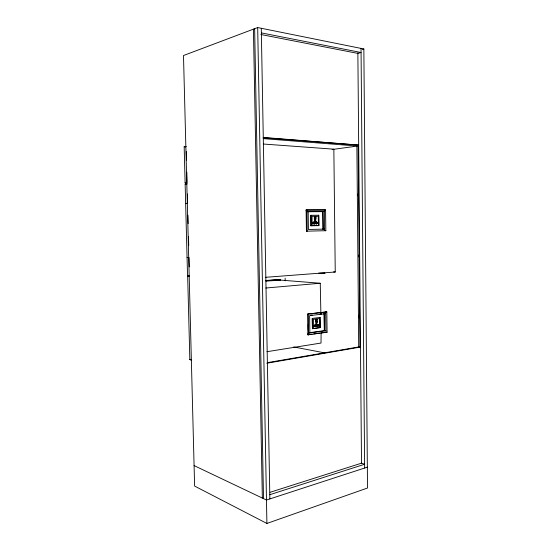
<?xml version="1.0" encoding="UTF-8"?>
<svg xmlns="http://www.w3.org/2000/svg" width="551" height="551" viewBox="0 0 551 551"><rect width="100%" height="100%" fill="white"/><g stroke="black" fill="none" stroke-linecap="round" stroke-linejoin="round"><path stroke-width="0.83" d="M316.06 325.462L316.109 325.91M317.259 324.642C316.164 322.762 316.405 328.913 317.569 324.387M190.205 359.672L189.833 359.3L187.664 275.975L188.022 275.507M314.793 222.68L314.883 223.513M315.303 222.673L315.255 223.341L315.744 223.499L315.813 222.666L315.138 222.384M315.007 326.158L316.129 326.35A1.26 0.93 -82.1 0 1 316.026 324.959L315.138 324.691A1.708 1.26 -82.1 0 0 315 325.2L315.606 325.29A1.708 1.26 -82.1 0 1 315.737 324.78M314.428 325.276L315.606 325.29M312.899 222.556L313.278 222.335M313.574 223.554L313.677 223.417A1.729 1.281 89.4 0 0 313.898 223.954L314.504 223.94A1.729 1.281 89.4 0 1 314.284 223.41L312.334 223.472L312.321 222.57L314.228 222.508A1.729 1.281 89.4 0 1 314.366 222.005L313.76 222.019A1.729 1.281 89.4 0 0 313.622 222.514L313.719 222.514A1.729 1.281 89.4 0 1 313.85 222.012M315.992 324.181L316.391 323.94M316.219 324.022L316.308 324.938M316.784 323.106L316.288 323.43M317.479 326.295L317.121 326.04A1.26 0.93 -82.1 0 0 317.19 324.629L317.472 324.374A1.708 1.254 -82.1 0 1 317.617 324.842L319.497 324.787L319.511 325.662L317.734 325.806M317.617 324.842L318.079 324.463A1.708 1.26 -82.1 0 1 318.223 324.932M315.055 326.082A1.708 1.26 -82.1 0 0 315.275 326.578L315.62 326.275M315.275 326.578L316.129 326.35M314.979 326.295L314.297 326.213L315.654 326.171A1.708 1.26 -82.1 0 0 315.875 326.667M314.855 221.44L314.683 222.074M313.898 223.954L314.249 223.665A1.274 0.944 89.4 0 1 314.146 223.451M314.504 223.94L314.766 223.651A1.274 0.95 89.4 0 1 314.662 222.225L314.366 222.005M312.927 222.556L312.94 223.458L313.767 223.417A1.729 1.281 89.4 0 0 313.994 223.954M312.947 222.494L313.609 222.411M317.665 324.78L318.134 324.615M317.045 223.458L316.35 223.506M314.38 325.338L313.719 325.407L313.726 326.288L315.041 326.24M314.387 325.2L315.096 325.214M316.06 325.235L316.818 325.186M316.246 326.054L315.964 325.448L316.563 324.766M316.253 321.619A0.882 0.647 -82.4 0 1 316.005 320.041L315.902 319.401L316.501 319.484L316.508 320.11A0.882 0.647 -82.4 0 0 316.756 321.688C315.33 324.208 318.815 323.01 316.391 322.115L316.832 322.487M316.921 222.335L316.364 222.473A1.729 1.281 89.4 0 0 316.219 221.977L315.833 222.205L316.729 221.97A1.729 1.281 89.4 0 1 316.88 222.466C317.893 221.502 317.817 224.45 316.853 223.369A1.729 1.281 89.4 0 1 316.639 223.906L315.771 223.637L316.921 223.561M317.19 324.629L317.934 324.656M315.138 216.701L315.144 217.342A0.888 0.661 89 0 0 315.399 218.981C314.263 221.109 316.804 221.096 315.627 218.974A0.888 0.661 89 0 0 315.826 217.335L315.819 216.695L314.531 216.722L315.819 216.695M315.406 219.532C314.222 219.009 314.104 221.261 315.248 220.793L315.475 219.952M314.89 219.546L314.518 220.276L315.014 220.868M257.689 27.55L183.49 55.527L194.613 486.072L266.904 523.45L367.51 488.014L363.853 48.97L257.689 27.55L266.904 523.45M313.54 223.637L313.161 223.658M315.027 221.378L314.786 222.273M367.338 467.158L266.47 500.026L194.083 465.602M269.79 494.702L364.61 464.259L361.518 463.177L270.093 492.291M362.248 49.425L363.853 48.97M314.635 326.392L314.848 326.371M316.501 222.301L316.859 222.301M318.127 325.923L317.638 325.793M186.823 182.739L185.108 182.698L184.172 146.745L186.162 146.38M267.29 362.668L358.708 346.944L359.948 347.158L358.136 145.058L263.516 137.447M266.787 363.233L359.948 347.158M266.946 351.703L321.019 343.046L321.109 332.322M312.066 334.202L307.885 334.822L307.589 314.07L326.833 311.894L327.08 332.225L307.885 334.822A5.999 3.458 -40.8 0 1 308.319 332.887M313.746 333.954L319.608 333.086M321.281 332.845L327.08 332.225M309.09 333.011L325.882 330.8L325.669 313.643L324.119 313.443L324.332 330.559A5.93 2.183 33.5 0 0 324.629 330.827M309.166 332.763L324.415 330.572L324.202 313.457M320.041 317.459L312.272 318.437L312.41 328.733L320.172 327.666L319.952 317.452L320.172 327.666M263.116 137.736L358.184 145.051M318.278 324.718L318.988 324.711M313.719 325.407L314.89 325.421M313.726 326.288L314.504 326.33M332.101 149.514L357.427 146.056L263.316 138.618M315.902 319.401L316.667 319.325M316.501 319.484L317.176 319.401L317.183 320.021A0.882 0.647 -82.4 0 1 316.983 321.66L316.99 322.204M325.669 313.643L309.614 315.654L309.862 333.141M310.619 315.131L312.321 314.924M321.653 313.767L319.959 313.98L321.584 313.76M307.713 314.704A6.027 2.252 34.1 0 1 307.589 314.07L326.833 311.894M185.108 182.698L187.099 182.477M189.496 275.466L187.519 275.3L185.143 183.993L187.126 183.779M265.775 288.028L320.255 283.248L320.861 312.699M265.899 280.5L279.564 279.412L280.301 280.101M265.899 280.741L279.571 279.646L280.225 280.094M265.947 281.113L279.832 280.197M265.313 277.325L335.242 272.001L333.844 149.176L263.481 144.038M185.646 203.422L187.636 203.291M306.893 209.965L306.115 209.993L306.418 231.179L307.189 231.172L306.893 209.965L325.586 209.952L325.841 230.697L306.418 231.179A6.082 2.879 -37.8 0 1 306.611 230.091M306.631 213.382L306.611 211.687A6.075 2.941 36.2 0 1 306.115 209.993L325.586 209.952M307.389 211.66L324.408 211.584L324.622 229.092L308.415 229.478L308.161 211.632M323.21 229.25A5.958 2.858 35.2 0 1 323.065 229.106L322.845 211.646L324.408 211.584M310.86 215.289L311.005 225.793L310.86 215.289L318.719 215.227L318.857 225.641L311.005 225.793M318.719 215.227L318.857 225.641M315.399 218.981L314.793 218.995A0.888 0.661 89 0 1 314.538 217.363L315.144 217.342M315.317 217.349L315.826 217.335M316.122 221.977L316.729 221.97M314.056 222.232L314.662 222.225M317.08 222.494L318.168 222.473L318.182 223.369L316.997 223.389M315.992 223.92A1.729 1.281 89.4 0 0 316.198 223.375L316.446 223.506M317.094 223.389L318.182 223.369M314.766 223.651L314.16 223.665A1.274 0.944 89.4 0 1 314.049 223.451M312.334 223.472L313.519 223.451M312.321 222.57L313.505 222.549M316.99 222.494L318.168 222.473M323.065 229.106L324.622 229.092M325.841 230.697L325.056 230.697A5.958 2.858 35.2 0 1 324.876 230.58M307.472 211.687L322.927 211.639L323.148 229.106M185.143 183.993L186.858 184.041M313.416 222.328L313.664 222.459M187.051 257.427L189.034 257.517L189.275 266.918M333.548 271.905L335.242 272.001M184.172 146.745L185.887 146.855M278.324 279.626L279.949 279.75M280.108 279.894L277.794 279.901M277.112 279.825L320.145 283.242M187.925 275.528L189.434 275.658M187.836 275.576L189.351 275.707M187.767 275.652L189.275 275.782M187.712 275.748L189.22 275.879M187.677 275.858L189.186 275.989M187.664 275.975L189.172 276.106M312.272 318.437L312.41 328.733M317.176 319.401L316.57 319.311L316.673 319.952M316.508 320.11L315.909 320.028A0.882 0.647 -82.4 0 0 316.157 321.605L315.971 323.21M316.983 321.66L316.384 321.57L316.481 322.128M316.157 321.605L316.756 321.688M316.164 322.142L316.77 322.232M317.472 324.374L318.079 324.463M318.891 324.697L319.497 324.787M316.026 324.959L315.427 324.87A1.26 0.93 -82.1 0 0 315.317 325.359M316.06 324.835L316.818 325.014M318.905 325.572L319.511 325.662M317.121 326.04L317.989 326.371A1.708 1.26 -82.1 0 0 318.196 325.82M317.989 326.371L317.383 326.282A1.708 1.254 -82.1 0 0 317.59 325.731M324.332 330.559L325.882 330.8M316.295 323.926L316.77 324.325M293.738 346.944L324.863 352.915M260.843 34.506L357.861 53.399L361.07 52.503L261.367 32.895M189.833 359.3L191.335 359.686M189.847 359.41L191.349 359.796M189.888 359.507L191.452 359.975M190.019 359.645L191.707 360.065M315.055 223.568L314.58 223.127L315.041 222.384M314.931 221.378L315.344 221.592M315.138 324.691L315.516 324.883M315.461 222.377L315.544 221.371L315.654 222.549M313.76 222.019L314.146 222.232M316.474 323.96L316.673 324.312M316.639 223.906L316.377 223.623A1.274 0.944 89.4 0 0 316.439 222.198M316.15 323.396L315.792 322.907M315.11 221.433L315.406 221.819M186.3 151.532L186.52 160.127M186.83 172.167L187.071 181.616M187.395 193.959L187.609 202.444M187.939 215.152L188.16 223.623M188.483 236.338L188.724 245.656M254.638 28.7L263.516 498.621M253.432 29.155L262.345 498.063M261.284 28.273L269.873 498.917M285.142 278.221L285.184 280.803M312.417 222.563L312.424 223.465M313.808 325.421L313.822 326.302M308.36 314.173L308.65 334.946M308.202 324.58L308.284 330.393M317.651 222.48L317.665 223.382M315.117 218.988L315.027 219.546M314.8 219.546L314.883 218.995A0.888 0.661 89 0 1 314.635 217.356M314.628 216.715L314.538 217.363M314.318 325.496L314.332 326.385M361.036 48.405L364.645 468.04M357.861 52.758L361.518 463.501M357.861 194.062L357.875 195.784M358.412 255.085L358.425 256.8M358.956 315.241L358.977 317.824M356.876 145.237L358.708 346.944M325.531 312.162A5.909 3.368 -39.5 0 1 326.054 311.797M326.302 332.101A5.93 2.183 33.5 0 1 326.13 331.984M315.53 326.261A1.26 0.93 -82.1 0 1 315.351 325.848M317.789 324.718A1.26 0.93 -82.1 0 1 317.727 326.13M322.845 211.646A6.006 2.803 -36.9 0 1 323.141 211.343M324.449 210.234A6.006 2.803 -36.9 0 1 324.801 209.979M315.42 217.459A0.888 0.661 89 0 1 315.627 217.914M315.599 218.444A0.888 0.661 89 0 1 315.461 218.74M315.42 217.59A0.888 0.661 89 0 1 315.53 217.914M316.081 221.977A1.729 1.281 89.4 0 1 316.226 222.473M316.336 223.375A1.729 1.281 89.4 0 1 316.129 223.913L315.861 223.637A1.274 0.944 89.4 0 0 315.93 222.205M315.792 222.205A1.274 0.944 89.4 0 1 315.723 223.637M324.897 273.206L318.63 273.296L324.897 273.206M319.738 327.576L313.547 328.424L313.423 319.325L319.621 318.547L319.738 327.576M318.416 225.483L312.155 225.586L312.024 216.302L318.292 216.267L318.416 225.483"/></g></svg>
